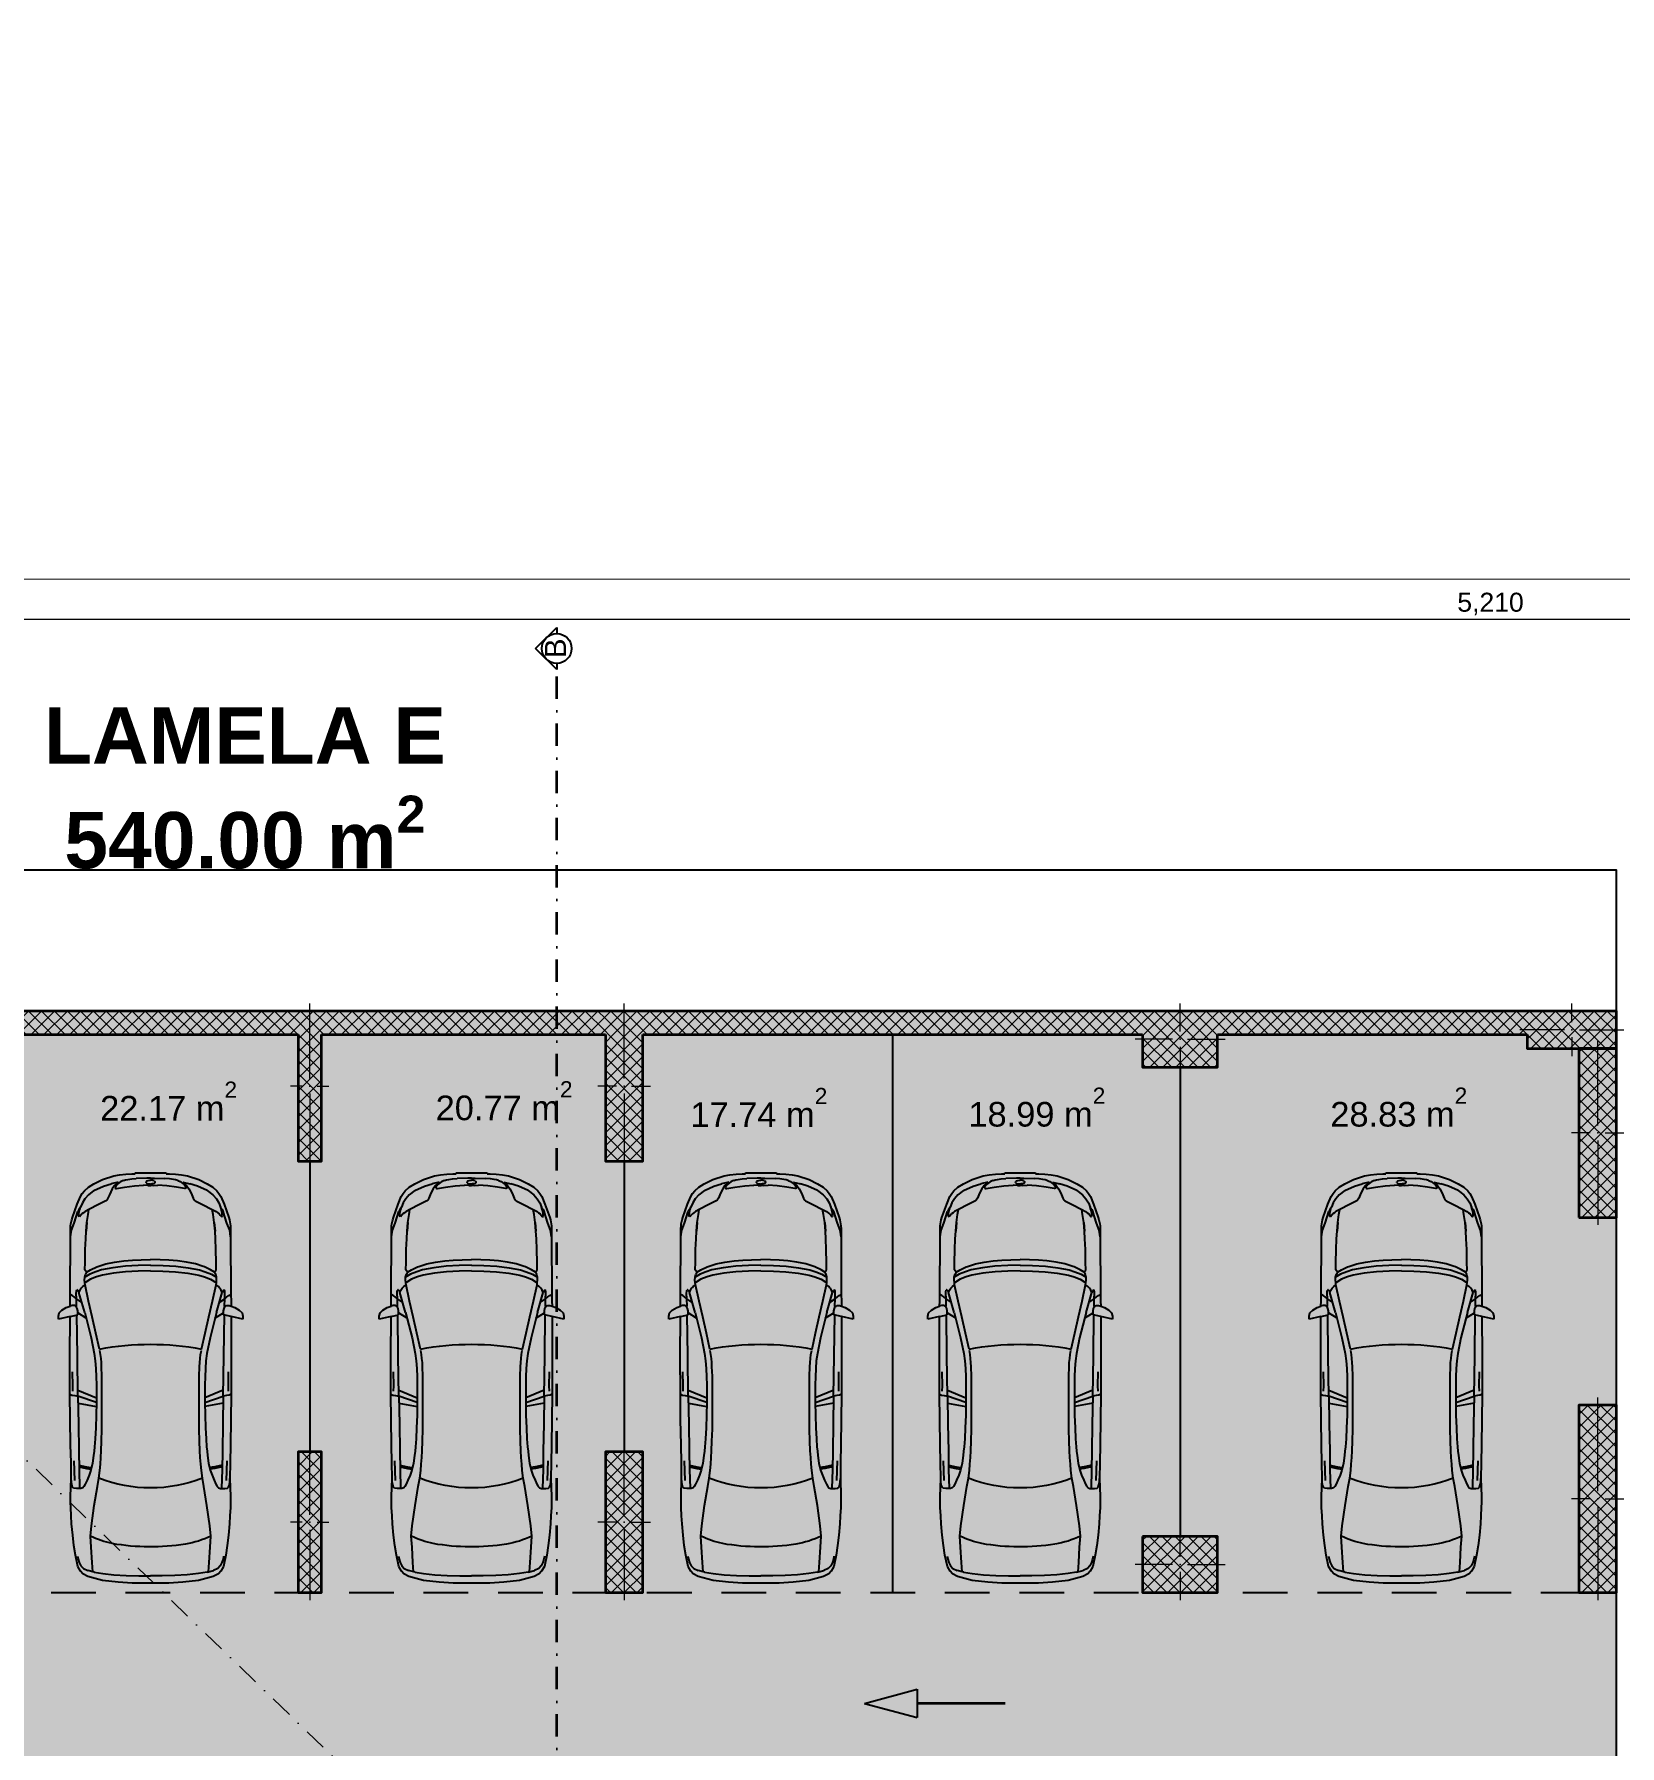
# Model space of a CAD drawing. Header units: millimetres. Extents: x -7085 to 122800, y -120799 to 121915.
# Drawn here: x 10539 to 27435, y -7833 to 10413 of the extents above; entities that cross this region are included whole.
import ezdxf

# ---------------------------------------------------------------- set-up
doc = ezdxf.new("R2010")
doc.units = ezdxf.units.MM
doc.header["$MEASUREMENT"] = 0
doc.linetypes.add('Dot & Dashed', pattern=[502.708322, 238.125, -132.291667, 0, -132.291655])
doc.linetypes.add('Long Dashed', pattern=[793.749976, 476.249993, -317.499983])
for name, color, linetype in [('A - Dimensionimi', 7, 'Continuous'), ('A - Muret', 7, 'Continuous'), ('A - Pllaka Themel', 7, 'Continuous'), ('A - Prerjet', 7, 'Continuous'), ('A - Shtyllat', 7, 'Continuous'), ('A -Polyline', 7, 'Continuous')]:
    doc.layers.add(name, color=color, linetype=linetype)
for name, color, linetype, lineweight in [('A - Dimensionimi_Pen_No__1', 7, 'Continuous', 13), ('A - Dimensionimi_Pen_No__101', 252, 'Continuous', 13), ('A - Dimensionimi_Pen_No__47', 7, 'Continuous', 25), ('A - Muret_Pen_No__101', 252, 'Continuous', 13), ('A - Muret_Pen_No__7', 7, 'Continuous', 35), ('A - Pllaka Themel_Pen_No__42', 8, 'Continuous', 25), ('A - Rrugë_Pen_No__1', 7, 'Continuous', 13), ('A - Shtyllat_Pen_No__1', 7, 'Continuous', 13), ('A - Shtyllat_Pen_No__7', 7, 'Continuous', 35), ('A -Polyline_Pen_No__42', 8, 'Continuous', 25), ('Interior - Furniture _Pen_No__42', 8, 'Continuous', 25)]:
    doc.layers.add(name, color=color, linetype=linetype, lineweight=lineweight)
for name, color, linetype, lineweight, true_color in [('A - Fill Zone_Pen_No__102', 7, 'Continuous', 13, 0xcccccc), ('A - Fill Zone_Pen_No__156', 7, 'Continuous', 20, 0x54689e), ('A - Fill Zone_Pen_No__176', 7, 'Continuous', 15, 0x93a0c6), ('A - Parcelat_Pen_No__161', 7, 'Continuous', 13, 0x6a6a6a), ('A - Prerjet_Pen_No__48', 7, 'Continuous', 25, 0xa80f02), ('A - Prerjet_Pen_No__8', 7, 'Continuous', 35, 0xa80f02), ('A -Polyline_Pen_No__48', 7, 'Continuous', 25, 0xa80f02), ('A -Polyline_Pen_No__8', 7, 'Continuous', 35, 0xa80f02), ('Annotation - Text_Pen_No__48', 7, 'Continuous', 25, 0xa80f02)]:
    doc.layers.add(name, color=color, linetype=linetype, lineweight=lineweight, true_color=true_color)
doc.styles.add('GENERATED_STYLE_1', font='')
doc.styles.add('GENERATED_STYLE_2', font='')
doc.styles.get('GENERATED_STYLE_1').set_extended_font_data('Arial')
doc.styles.get('GENERATED_STYLE_2').set_extended_font_data('Arial', bold=True)
doc.dimstyles.new('GENERATED_STYLE__1', dxfattribs={"dimtxt": 202.500004, "dimasz": 71.25, "dimexe": 0.18, "dimexo": 100000, "dimgap": 0.09, "dimtad": 1, "dimtih": 1, "dimtoh": 1, "dimdec": 0, "dimlfac": 0.1, "dimzin": 0, "dimdsep": 46, "dimtxsty": 'GENERATED_STYLE_1', "dimblk": 'ARROWHEAD_6', "dimblk1": 'ARROWHEAD_6', "dimblk2": 'ARROWHEAD_6', "dimcen": 0.09, "dimclrd": 252, "dimclre": 252, "dimclrt": 7, "dimadec": 0, "dimazin": 0, "dimtfac": 1, "dimtdec": 4, "dimtmove": 0, "dimatfit": 3, "dimfxl": 0, "dimtolj": 1, "dimtzin": 0, "dimarcsym": 0})
pattern_1 = [(45, (0, 0), (-68.9429, 68.9429), []), (135, (0, 0), (68.9429, 68.9429), [])]

# ---------------------------------------------------------------- blocks, each defined once
blk = doc.blocks.new('Slab_1', base_point=(-1850, -20501))
at = {"layer": 'A - Pllaka Themel_Pen_No__42', "color": 8, "linetype": 'Continuous', "lineweight": 25, "flags": 128}
blk.add_lwpolyline([(-1850, -20501), (27400, -20501), (27400, 1500), (-1000, 1500), (-1000, -8551), (-1850, -8551)], close=True, dxfattribs=at)
blk = doc.blocks.new('Wall_14', base_point=(0, 0))
at = {"layer": 'A - Muret_Pen_No__101', "linetype": 'Continuous', "lineweight": 13}
h = blk.add_hatch(dxfattribs=at)
h.set_pattern_fill('Concrete_Block', color=252, style=0, pattern_type=2)
h.set_pattern_definition(pattern_1)
h.paths.add_polyline_path([(950, 0), (950, -250), (4050, -250), (4050, 0)])
h = blk.add_hatch(dxfattribs=at)
h.set_pattern_fill('Concrete_Block', color=252, style=0, pattern_type=2)
h.set_pattern_definition(pattern_1)
h.paths.add_polyline_path([(4850, -250), (9500, -250), (9500, 0), (4850, 0)])
h = blk.add_hatch(dxfattribs=at)
h.set_pattern_fill('Concrete_Block', color=252, style=0, pattern_type=2)
h.set_pattern_definition(pattern_1)
h.paths.add_polyline_path([(10300, 0), (10300, -250), (13350, -250), (13350, 0)])
h = blk.add_hatch(dxfattribs=at)
h.set_pattern_fill('Concrete_Block', color=252, style=0, pattern_type=2)
h.set_pattern_definition(pattern_1)
h.paths.add_polyline_path([(17025, -250), (22350, -250), (22350, 0), (17025, 0)])
h = blk.add_hatch(dxfattribs=at)
h.set_pattern_fill('Concrete_Block', color=252, style=0, pattern_type=2)
h.set_pattern_definition(pattern_1)
h.paths.add_polyline_path([(23150, 0), (23150, -250), (26450, -250), (26450, 0)])
h = blk.add_hatch(dxfattribs=at)
h.set_pattern_fill('Concrete_Block', color=252, style=0, pattern_type=2)
h.set_pattern_definition(pattern_1)
h.paths.add_polyline_path([(13600, -250), (16625, -250), (16625, 0), (13600, 0)])
at = {"layer": 'A - Muret_Pen_No__7', "color": 7, "linetype": 'Continuous', "lineweight": 35, "flags": 128}
for points in [[(4050, 0), (950, 0)], [(9500, 0), (4850, 0)], [(13350, 0), (10300, 0)], [(16625, 0), (13600, 0)], [(22350, 0), (17025, 0)], [(26450, 0), (23150, 0)], [(950, -250), (4050, -250)], [(4850, -250), (9500, -250)], [(10300, -250), (13350, -250)], [(13600, -250), (16625, -250)], [(17025, -250), (22350, -250)], [(23150, -250), (26450, -250)]]:
    blk.add_lwpolyline(points, dxfattribs=at)
blk = doc.blocks.new('Column_14', base_point=(16825, -800))
at = {"layer": 'A - Shtyllat', "linetype": 'Continuous', "lineweight": 0, "true_color": 0x000000}
h = blk.add_hatch(dxfattribs=at)
h.set_pattern_fill('Concrete_Block', color=18, style=0, pattern_type=2)
h.set_pattern_definition(pattern_1)
h.paths.add_polyline_path([(16625, -250), (17025, -250), (17025, 0), (16625, 0)])
h = blk.add_hatch(dxfattribs=at)
h.set_pattern_fill('Concrete_Block', color=18, style=0, pattern_type=2)
h.set_pattern_definition(pattern_1)
h.paths.add_polyline_path([(17025, -250), (16625, -250), (16625, -1600), (17025, -1600)])
at = {"layer": 'A - Shtyllat_Pen_No__1', "color": 7, "linetype": 'Continuous', "lineweight": 13}
for p, q in [((16825, -720), (16825, 80)), ((16745, -800), (16545, -800)), ((16825, -880), (16825, -1680)), ((16905, -800), (17105, -800))]:
    blk.add_line(p, q, dxfattribs=at)
blk.add_point((16825, -800), dxfattribs=at)
at = {"layer": 'A - Shtyllat_Pen_No__7', "color": 7, "linetype": 'Continuous', "lineweight": 35, "flags": 128}
for points in [[(17025, 0), (16625, 0)], [(16625, -250), (16625, -1600), (17025, -1600), (17025, -250)]]:
    blk.add_lwpolyline(points, dxfattribs=at)
blk = doc.blocks.new('Column_15', base_point=(22750, -300))
at = {"layer": 'A - Shtyllat', "linetype": 'Continuous', "lineweight": 0, "true_color": 0x000000}
h = blk.add_hatch(dxfattribs=at)
h.set_pattern_fill('Concrete_Block', color=18, style=0, pattern_type=2)
h.set_pattern_definition(pattern_1)
h.paths.add_polyline_path([(22350, 0), (22350, -250), (23150, -250), (23150, 0)])
h = blk.add_hatch(dxfattribs=at)
h.set_pattern_fill('Concrete_Block', color=18, style=0, pattern_type=2)
h.set_pattern_definition(pattern_1)
h.paths.add_polyline_path([(23150, -250), (22350, -250), (22350, -600), (23150, -600)])
at = {"layer": 'A - Shtyllat_Pen_No__1', "color": 7, "linetype": 'Continuous', "lineweight": 13}
for p, q in [((22750, -220), (22750, 80)), ((22670, -300), (22270, -300)), ((22830, -300), (23230, -300)), ((22750, -380), (22750, -680))]:
    blk.add_line(p, q, dxfattribs=at)
blk.add_point((22750, -300), dxfattribs=at)
at = {"layer": 'A - Shtyllat_Pen_No__7', "color": 7, "linetype": 'Continuous', "lineweight": 35, "flags": 128}
for points in [[(23150, 0), (22350, 0)], [(22350, -250), (22350, -600), (23150, -600), (23150, -250)]]:
    blk.add_lwpolyline(points, dxfattribs=at)
blk = doc.blocks.new('Column_16', base_point=(22750, -5900))
at = {"layer": 'A - Shtyllat', "linetype": 'Continuous', "lineweight": 0, "true_color": 0x000000}
h = blk.add_hatch(dxfattribs=at)
h.set_pattern_fill('Concrete_Block', color=18, style=0, pattern_type=2)
h.set_pattern_definition(pattern_1)
h.paths.add_polyline_path([(22350, -5600), (22350, -6200), (23150, -6200), (23150, -5600)])
at = {"layer": 'A - Shtyllat_Pen_No__1', "color": 7, "linetype": 'Continuous', "lineweight": 13}
for p, q in [((22750, -5820), (22750, -5520)), ((22670, -5900), (22270, -5900)), ((22750, -5980), (22750, -6280)), ((22830, -5900), (23230, -5900))]:
    blk.add_line(p, q, dxfattribs=at)
blk.add_point((22750, -5900), dxfattribs=at)
at = {"layer": 'A - Shtyllat_Pen_No__7', "color": 7, "linetype": 'Continuous', "lineweight": 35, "flags": 128}
blk.add_lwpolyline([(22350, -5600), (22350, -6200), (23150, -6200), (23150, -5600)], close=True, dxfattribs=at)
blk = doc.blocks.new('Column_18', base_point=(27200, -1300))
at = {"layer": 'A - Shtyllat', "linetype": 'Continuous', "lineweight": 0, "true_color": 0x000000}
h = blk.add_hatch(dxfattribs=at)
h.set_pattern_fill('Concrete_Block', color=18, style=0, pattern_type=2)
h.set_pattern_definition(pattern_1)
h.paths.add_polyline_path([(27000, -2200), (27400, -2200), (27400, -400), (27000, -400)])
at = {"layer": 'A - Shtyllat_Pen_No__1', "color": 7, "linetype": 'Continuous', "lineweight": 13}
for p, q in [((27200, -1220), (27200, -320)), ((27120, -1300), (26920, -1300)), ((27200, -1380), (27200, -2280)), ((27280, -1300), (27480, -1300))]:
    blk.add_line(p, q, dxfattribs=at)
blk.add_point((27200, -1300), dxfattribs=at)
at = {"layer": 'A - Shtyllat_Pen_No__7', "color": 7, "linetype": 'Continuous', "lineweight": 35, "flags": 128}
blk.add_lwpolyline([(27000, -2200), (27400, -2200), (27400, -400), (27000, -400)], close=True, dxfattribs=at)
blk = doc.blocks.new('Column_19', base_point=(26925, -200))
at = {"layer": 'A - Shtyllat', "linetype": 'Continuous', "lineweight": 0, "true_color": 0x000000}
h = blk.add_hatch(dxfattribs=at)
h.set_pattern_fill('Concrete_Block', color=18, style=0, pattern_type=2)
h.set_pattern_definition(pattern_1)
h.paths.add_polyline_path([(26450, -250), (27400, -250), (27400, 0), (26450, 0)])
h = blk.add_hatch(dxfattribs=at)
h.set_pattern_fill('Concrete_Block', color=18, style=0, pattern_type=2)
h.set_pattern_definition(pattern_1)
h.paths.add_polyline_path([(27400, -250), (26450, -250), (26450, -400), (27400, -400)])
at = {"layer": 'A - Shtyllat_Pen_No__1', "color": 7, "linetype": 'Continuous', "lineweight": 13}
for p, q in [((26925, -120), (26925, 80)), ((26845, -200), (26370, -200)), ((26925, -280), (26925, -480)), ((27005, -200), (27480, -200))]:
    blk.add_line(p, q, dxfattribs=at)
blk.add_point((26925, -200), dxfattribs=at)
at = {"layer": 'A - Shtyllat_Pen_No__7', "color": 7, "linetype": 'Continuous', "lineweight": 35, "flags": 128}
for points in [[(27400, -250), (27400, 0), (26450, 0)], [(26450, -250), (26450, -400), (27400, -400), (27400, -250)]]:
    blk.add_lwpolyline(points, dxfattribs=at)
blk = doc.blocks.new('Column_23', base_point=(27200, -5200))
at = {"layer": 'A - Shtyllat', "linetype": 'Continuous', "lineweight": 0, "true_color": 0x000000}
h = blk.add_hatch(dxfattribs=at)
h.set_pattern_fill('Concrete_Block', color=18, style=0, pattern_type=2)
h.set_pattern_definition(pattern_1)
h.paths.add_polyline_path([(27000, -6200), (27400, -6200), (27400, -4200), (27000, -4200)])
at = {"layer": 'A - Shtyllat_Pen_No__1', "color": 7, "linetype": 'Continuous', "lineweight": 13}
for p, q in [((27200, -5120), (27200, -4120)), ((27120, -5200), (26920, -5200)), ((27200, -5280), (27200, -6280)), ((27280, -5200), (27480, -5200))]:
    blk.add_line(p, q, dxfattribs=at)
blk.add_point((27200, -5200), dxfattribs=at)
at = {"layer": 'A - Shtyllat_Pen_No__7', "color": 7, "linetype": 'Continuous', "lineweight": 35, "flags": 128}
blk.add_lwpolyline([(27000, -6200), (27400, -6200), (27400, -4200), (27000, -4200)], close=True, dxfattribs=at)
blk = doc.blocks.new('Column_24', base_point=(16825, -5450))
at = {"layer": 'A - Shtyllat', "linetype": 'Continuous', "lineweight": 0, "true_color": 0x000000}
h = blk.add_hatch(dxfattribs=at)
h.set_pattern_fill('Concrete_Block', color=18, style=0, pattern_type=2)
h.set_pattern_definition(pattern_1)
h.paths.add_polyline_path([(16625, -6200), (17025, -6200), (17025, -4700), (16625, -4700)])
at = {"layer": 'A - Shtyllat_Pen_No__1', "color": 7, "linetype": 'Continuous', "lineweight": 13}
for p, q in [((16825, -5370), (16825, -4620)), ((16745, -5450), (16545, -5450)), ((16905, -5450), (17105, -5450)), ((16825, -5530), (16825, -6280))]:
    blk.add_line(p, q, dxfattribs=at)
blk.add_point((16825, -5450), dxfattribs=at)
at = {"layer": 'A - Shtyllat_Pen_No__7', "color": 7, "linetype": 'Continuous', "lineweight": 35, "flags": 128}
blk.add_lwpolyline([(16625, -6200), (17025, -6200), (17025, -4700), (16625, -4700)], close=True, dxfattribs=at)
blk = doc.blocks.new('Column_59', base_point=(13475, -800))
at = {"layer": 'A - Shtyllat', "linetype": 'Continuous', "lineweight": 0, "true_color": 0x000000}
h = blk.add_hatch(dxfattribs=at)
h.set_pattern_fill('Concrete_Block', color=18, style=0, pattern_type=2)
h.set_pattern_definition(pattern_1)
h.paths.add_polyline_path([(13350, -250), (13600, -250), (13600, 0), (13350, 0)])
h = blk.add_hatch(dxfattribs=at)
h.set_pattern_fill('Concrete_Block', color=18, style=0, pattern_type=2)
h.set_pattern_definition(pattern_1)
h.paths.add_polyline_path([(13600, -250), (13350, -250), (13350, -1600), (13600, -1600)])
at = {"layer": 'A - Shtyllat_Pen_No__1', "color": 7, "linetype": 'Continuous', "lineweight": 13}
for p, q in [((13475, -720), (13475, 80)), ((13395, -800), (13270, -800)), ((13475, -880), (13475, -1680)), ((13555, -800), (13680, -800))]:
    blk.add_line(p, q, dxfattribs=at)
blk.add_point((13475, -800), dxfattribs=at)
at = {"layer": 'A - Shtyllat_Pen_No__7', "color": 7, "linetype": 'Continuous', "lineweight": 35, "flags": 128}
for points in [[(13600, 0), (13350, 0)], [(13350, -250), (13350, -1600), (13600, -1600), (13600, -250)]]:
    blk.add_lwpolyline(points, dxfattribs=at)
blk = doc.blocks.new('Column_60', base_point=(13475, -5450))
at = {"layer": 'A - Shtyllat', "linetype": 'Continuous', "lineweight": 0, "true_color": 0x000000}
h = blk.add_hatch(dxfattribs=at)
h.set_pattern_fill('Concrete_Block', color=18, style=0, pattern_type=2)
h.set_pattern_definition(pattern_1)
h.paths.add_polyline_path([(13350, -6200), (13600, -6200), (13600, -4700), (13350, -4700)])
at = {"layer": 'A - Shtyllat_Pen_No__1', "color": 7, "linetype": 'Continuous', "lineweight": 13}
for p, q in [((13475, -5370), (13475, -4620)), ((13395, -5450), (13270, -5450)), ((13555, -5450), (13680, -5450)), ((13475, -5530), (13475, -6280))]:
    blk.add_line(p, q, dxfattribs=at)
blk.add_point((13475, -5450), dxfattribs=at)
at = {"layer": 'A - Shtyllat_Pen_No__7', "color": 7, "linetype": 'Continuous', "lineweight": 35, "flags": 128}
blk.add_lwpolyline([(13350, -6200), (13600, -6200), (13600, -4700), (13350, -4700)], close=True, dxfattribs=at)
blk = doc.blocks.new('Car 05 22')
at = {"layer": 'Interior - Furniture _Pen_No__42', "color": 8, "linetype": 'Continuous', "lineweight": 25}
for p, q in [((1961, 983), (1929, 983)), ((1929, 983), (1958, 858)), ((1997, 975), (1961, 983)), ((2027, 945), (1997, 975)), ((2055, 898), (2027, 945)), ((-758, 747), (-785, 722)), ((-706, 776), (-758, 747)), ((-701, 743), (-729, 716)), ((-585, 801), (-706, 776)), ((-665, 761), (-701, 743)), ((-627, 772), (-665, 761)), ((-595, 778), (-627, 772)), ((-483, 817), (-585, 801)), ((-372, 830), (-483, 817)), ((-252, 841), (-372, 830)), ((-168, 845), (-252, 841)), ((-78, 851), (-168, 845)), ((-24, 852), (-78, 851)), ((40, 852), (-24, 852)), ((231, 846), (40, 852)), ((125, 791), (129, 820)), ((126, 744), (125, 791)), ((327, 762), (125, 756)), ((132, 723), (126, 744)), ((129, 820), (139, 832)), ((139, 832), (165, 840)), ((165, 840), (195, 844)), ((195, 844), (231, 846)), ((211, 809), (418, 816)), ((400, 848), (231, 846)), ((522, 765), (327, 762)), ((355, 762), (339, 683)), ((373, 763), (357, 683)), ((591, 852), (400, 848)), ((814, 769), (522, 765)), ((857, 856), (591, 852)), ((1109, 774), (814, 769)), ((1130, 859), (857, 856)), ((1036, 773), (997, 579)), ((1042, 578), (1108, 774)), ((1173, 775), (1090, 578)), ((1115, 809), (1109, 774)), ((1109, 774), (1538, 780)), ((1120, 833), (1115, 809)), ((1121, 838), (1120, 836)), ((1120, 836), (1120, 833)), ((1130, 859), (1121, 838)), ((1536, 860), (1130, 859)), ((1163, 830), (1220, 829)), ((1220, 829), (1370, 831)), ((1958, 858), (1536, 860)), ((1538, 780), (1975, 786)), ((1939, 686), (1996, 777)), ((1958, 858), (1977, 777)), ((1977, 777), (2020, 777)), ((2000, 702), (2214, 763)), ((2020, 777), (2044, 783)), ((2044, 783), (2063, 792)), ((2068, 858), (2055, 898)), ((2063, 792), (2070, 800)), ((2069, 788), (2065, 794)), ((2120, 857), (2068, 858)), ((2075, 836), (2068, 858)), ((2069, 788), (2148, 790)), ((2070, 800), (2075, 809)), ((2075, 809), (2075, 836)), ((2107, 732), (2148, 790)), ((2193, 856), (2120, 857)), ((2148, 790), (2167, 814)), ((2148, 790), (2206, 792)), ((2167, 814), (2182, 834)), ((2182, 834), (2193, 856)), ((2808, 853), (2193, 856)), ((2206, 792), (2227, 791)), ((2227, 770), (2214, 763)), ((2214, 763), (2238, 752)), ((2227, 791), (2233, 790)), ((2234, 774), (2227, 770)), ((2233, 790), (2238, 787)), ((2238, 777), (2234, 774)), ((2241, 784), (2238, 787)), ((2238, 777), (2241, 781)), ((2238, 752), (2259, 740)), ((2241, 781), (2241, 784)), ((2259, 740), (2269, 731)), ((2269, 731), (2279, 722)), ((2856, 853), (2808, 853)), ((2808, 853), (2877, 843)), ((2891, 853), (2856, 853)), ((2877, 843), (2954, 814)), ((2923, 852), (2891, 853)), ((2904, 833), (2905, 833)), ((2945, 849), (2923, 852)), ((2990, 840), (2945, 849)), ((2954, 814), (3076, 775)), ((3014, 833), (2990, 840)), ((3154, 783), (3014, 833)), ((3022, 758), (3024, 762)), ((3024, 754), (3022, 758)), ((3024, 762), (3035, 765)), ((3038, 743), (3024, 754)), ((3035, 765), (3047, 764)), ((3051, 731), (3038, 743)), ((3047, 764), (3061, 763)), ((3065, 715), (3051, 731)), ((3061, 763), (3090, 757)), ((3100, 763), (3076, 775)), ((3090, 757), (3108, 751)), ((3114, 753), (3100, 763)), ((3108, 751), (3123, 746)), ((3123, 746), (3114, 753)), ((3170, 727), (3123, 746)), ((3236, 748), (3154, 783)), ((3269, 728), (3236, 748)), ((-815, 668), (-855, 511)), ((-785, 722), (-815, 668)), ((-768, 602), (-783, 510)), ((-768, 602), (-751, 670)), ((-764, 617), (-666, 624)), ((-729, 716), (-751, 670)), ((-666, 624), (-501, 634)), ((-501, 634), (-383, 642)), ((-383, 642), (-274, 631)), ((-274, 631), (-56, 601)), ((-56, 601), (146, 567)), ((147, 711), (132, 723)), ((146, 567), (233, 552)), ((171, 697), (147, 711)), ((213, 677), (171, 697)), ((266, 655), (213, 677)), ((233, 552), (315, 541)), ((319, 636), (266, 655)), ((393, 618), (319, 636)), ((339, 683), (330, 634)), ((357, 683), (347, 629)), ((475, 607), (393, 618)), ((521, 602), (475, 607)), ((570, 597), (521, 602)), ((653, 591), (570, 597)), ((773, 585), (653, 591)), ((907, 580), (773, 585)), ((1042, 578), (907, 580)), ((1228, 578), (1042, 578)), ((1316, 580), (1228, 578)), ((1403, 584), (1316, 580)), ((1484, 590), (1403, 584)), ((1562, 601), (1484, 590)), ((1730, 634), (1562, 601)), ((1611, 544), (1780, 582)), ((2000, 702), (1730, 634)), ((1780, 582), (1953, 621)), ((1953, 621), (2122, 660)), ((2122, 660), (2294, 698)), ((2279, 722), (2294, 698)), ((2294, 698), (2317, 701)), ((2294, 698), (2294, 698)), ((2317, 701), (2346, 703)), ((2355, 640), (2317, 701)), ((2346, 703), (2379, 702)), ((2380, 575), (2355, 640)), ((2410, 649), (2379, 702)), ((2379, 702), (2411, 694)), ((2397, 514), (2380, 575)), ((2436, 583), (2410, 649)), ((2411, 694), (2411, 694)), ((2429, 682), (2411, 694)), ((2429, 682), (2457, 700)), ((2429, 682), (2429, 682)), ((2429, 682), (2457, 640)), ((2454, 522), (2436, 583)), ((2457, 700), (2535, 698)), ((2457, 640), (2487, 574)), ((2487, 574), (2492, 562)), ((2492, 562), (2518, 477)), ((2535, 698), (2535, 698)), ((2535, 698), (2673, 696)), ((2673, 696), (2787, 691)), ((2787, 691), (2868, 687)), ((2868, 687), (2960, 679)), ((2960, 679), (2868, 687)), ((2960, 679), (3047, 666)), ((3047, 666), (3100, 657)), ((3077, 698), (3065, 715)), ((3100, 657), (3077, 698)), ((3153, 554), (3100, 657)), ((3190, 476), (3153, 554)), ((3212, 701), (3170, 727)), ((3254, 663), (3212, 701)), ((3302, 603), (3254, 663)), ((3299, 706), (3269, 728)), ((3337, 663), (3299, 706)), ((3302, 603), (3346, 501)), ((3374, 604), (3337, 663)), ((3418, 513), (3374, 604)), ((-855, 511), (-875, 345)), ((-795, 391), (-802, 259)), ((-783, 510), (-795, 391)), ((315, 541), (384, 535)), ((384, 535), (454, 530)), ((454, 530), (526, 526)), ((526, 526), (628, 522)), ((628, 522), (757, 518)), ((757, 518), (1323, 518)), ((1323, 518), (1420, 522)), ((1420, 522), (1467, 524)), ((1467, 524), (1511, 528)), ((1511, 528), (1554, 533)), ((1554, 533), (1597, 541)), ((1597, 541), (1597, 541)), ((2419, 396), (2397, 514)), ((2434, 266), (2419, 396)), ((2478, 401), (2454, 522)), ((2494, 269), (2478, 401)), ((2518, 477), (2538, 384)), ((2538, 384), (2551, 286)), ((3199, 467), (3190, 476)), ((3221, 454), (3199, 467)), ((3256, 439), (3221, 454)), ((3288, 425), (3256, 439)), ((3319, 408), (3288, 425)), ((3353, 384), (3319, 408)), ((3325, 377), (3321, 370)), ((3321, 370), (3321, 362)), ((3328, 380), (3325, 377)), ((3338, 379), (3328, 380)), ((3364, 358), (3338, 379)), ((3346, 501), (3374, 420)), ((3377, 360), (3353, 384)), ((3391, 344), (3374, 420)), ((3457, 393), (3418, 513)), ((3468, 331), (3457, 393)), ((-883, 195), (-885, 0)), ((-875, 345), (-883, 195)), ((-802, 259), (-807, 125)), ((2442, 132), (2434, 266)), ((2503, 133), (2494, 269)), ((2551, 286), (2560, 194)), ((2560, 194), (2564, 101)), ((3321, 362), (3338, 277)), ((3338, 277), (3352, 173)), ((3397, 316), (3364, 358)), ((3391, 344), (3377, 360)), ((3408, 289), (3397, 316)), ((3408, 289), (3414, 267)), ((3414, 267), (3418, 243)), ((3418, 243), (3424, 201)), ((3424, 201), (3428, 152)), ((3474, 264), (3468, 331)), ((3478, 200), (3474, 264)), ((3479, 165), (3478, 200)), ((-885, 0), (-883, -195)), ((-807, 125), (-808, 0)), ((-807, -125), (-808, 0)), ((2444, 0), (2442, 132)), ((2444, 0), (2442, -132)), ((2506, 0), (2503, 133)), ((2564, 101), (2566, 0)), ((2564, -101), (2566, 0)), ((3352, 173), (3358, 76)), ((3354, 28), (3358, 76)), ((3354, 28), (3354, -1)), ((3354, -28), (3354, 1)), ((3371, 12), (3370, -1)), ((3371, -12), (3370, 1)), ((3372, 24), (3371, 12)), ((3376, 39), (3372, 24)), ((3382, 47), (3376, 39)), ((3386, 48), (3382, 47)), ((3386, 48), (3394, 48)), ((3399, 47), (3394, 48)), ((3404, 39), (3399, 47)), ((3404, 39), (3408, 24)), ((3408, 24), (3410, 8)), ((3410, 8), (3410, 0)), ((3432, 40), (3428, 152)), ((3432, 57), (3432, 57)), ((3432, 0), (3432, 40)), ((3432, 0), (3432, -40)), ((3490, 165), (3479, 165)), ((3490, -165), (3490, 165)), ((-802, -259), (-807, -125)), ((2442, -132), (2434, -266)), ((2503, -133), (2494, -269)), ((2506, 0), (2503, -133)), ((2560, -194), (2564, -101)), ((3338, -277), (3352, -173)), ((3352, -173), (3358, -76)), ((3354, -28), (3358, -76)), ((3372, -24), (3371, -12)), ((3376, -39), (3372, -24)), ((3382, -47), (3376, -39)), ((3386, -48), (3382, -47)), ((3386, -48), (3394, -48)), ((3399, -47), (3394, -48)), ((3404, -39), (3399, -47)), ((3404, -39), (3408, -24)), ((3408, -24), (3410, -8)), ((3410, -8), (3410, 0)), ((3424, -201), (3428, -152)), ((3432, -40), (3428, -152)), ((3432, -57), (3432, -57)), ((3478, -200), (3479, -165)), ((3479, -165), (3490, -165)), ((-883, -195), (-875, -345)), ((-875, -345), (-855, -511)), ((-795, -391), (-802, -259)), ((2434, -266), (2419, -396)), ((2494, -269), (2478, -401)), ((2538, -384), (2551, -286)), ((2551, -286), (2560, -194)), ((3321, -362), (3338, -277)), ((3321, -370), (3321, -362)), ((3364, -358), (3338, -379)), ((3377, -360), (3353, -384)), ((3397, -316), (3364, -358)), ((3391, -344), (3374, -420)), ((3391, -344), (3377, -360)), ((3408, -289), (3397, -316)), ((3408, -289), (3414, -267)), ((3414, -267), (3418, -243)), ((3418, -243), (3424, -201)), ((3457, -393), (3468, -331)), ((3468, -331), (3474, -264)), ((3474, -264), (3478, -200)), ((-855, -511), (-815, -668)), ((-783, -510), (-795, -391)), ((-768, -602), (-783, -510)), ((233, -552), (315, -541)), ((315, -541), (384, -535)), ((384, -535), (454, -530)), ((454, -530), (526, -526)), ((526, -526), (628, -522)), ((628, -522), (757, -518)), ((757, -518), (1323, -518)), ((1323, -518), (1420, -522)), ((1420, -522), (1467, -524)), ((1467, -524), (1511, -528)), ((1511, -528), (1554, -533)), ((1554, -533), (1597, -541)), ((1597, -541), (1597, -541)), ((1611, -544), (1780, -582)), ((2397, -514), (2380, -575)), ((2419, -396), (2397, -514)), ((2454, -522), (2436, -583)), ((2478, -401), (2454, -522)), ((2492, -562), (2518, -477)), ((2518, -477), (2538, -384)), ((3190, -476), (3153, -554)), ((3199, -467), (3190, -476)), ((3221, -454), (3199, -467)), ((3256, -439), (3221, -454)), ((3288, -425), (3256, -439)), ((3319, -408), (3288, -425)), ((3302, -603), (3346, -501)), ((3353, -384), (3319, -408)), ((3325, -377), (3321, -370)), ((3328, -380), (3325, -377)), ((3338, -379), (3328, -380)), ((3346, -501), (3374, -420)), ((3374, -604), (3418, -513)), ((3418, -513), (3457, -393)), ((-815, -668), (-785, -722)), ((-785, -722), (-758, -747)), ((-768, -602), (-751, -670)), ((-764, -617), (-666, -624)), ((-729, -716), (-751, -670)), ((-701, -743), (-729, -716)), ((-666, -624), (-501, -634)), ((-501, -634), (-383, -642)), ((-383, -642), (-274, -631)), ((-274, -631), (-56, -601)), ((-56, -601), (146, -567)), ((132, -723), (126, -744)), ((147, -711), (132, -723)), ((146, -567), (233, -552)), ((171, -697), (147, -711)), ((213, -677), (171, -697)), ((266, -655), (213, -677)), ((319, -636), (266, -655)), ((393, -618), (319, -636)), ((339, -683), (330, -634)), ((355, -762), (339, -683)), ((357, -683), (347, -629)), ((373, -763), (357, -683)), ((475, -607), (393, -618)), ((521, -602), (475, -607)), ((570, -597), (521, -602)), ((653, -591), (570, -597)), ((773, -585), (653, -591)), ((907, -580), (773, -585)), ((1042, -578), (907, -580)), ((1036, -773), (997, -579)), ((1042, -578), (1108, -774)), ((1228, -578), (1042, -578)), ((1173, -775), (1090, -578)), ((1316, -580), (1228, -578)), ((1403, -584), (1316, -580)), ((1484, -590), (1403, -584)), ((1562, -601), (1484, -590)), ((1730, -634), (1562, -601)), ((2000, -702), (1730, -634)), ((1780, -582), (1953, -621)), ((1939, -686), (1996, -777)), ((1953, -621), (2122, -660)), ((2000, -702), (2214, -763)), ((2122, -660), (2294, -698)), ((2269, -731), (2279, -722)), ((2279, -722), (2294, -698)), ((2294, -698), (2317, -701)), ((2294, -698), (2294, -698)), ((2355, -640), (2317, -701)), ((2317, -701), (2346, -703)), ((2346, -703), (2379, -702)), ((2380, -575), (2355, -640)), ((2410, -649), (2379, -702)), ((2379, -702), (2411, -694)), ((2436, -583), (2410, -649)), ((2429, -682), (2411, -694)), ((2411, -694), (2411, -694)), ((2429, -682), (2457, -640)), ((2429, -682), (2429, -682)), ((2429, -682), (2457, -700)), ((2457, -640), (2487, -574)), ((2457, -700), (2535, -698)), ((2487, -574), (2492, -562)), ((2535, -698), (2673, -696)), ((2535, -698), (2535, -698)), ((2673, -696), (2787, -691)), ((2787, -691), (2868, -687)), ((2868, -687), (2960, -679)), ((2960, -679), (2868, -687)), ((2960, -679), (3047, -666)), ((3047, -666), (3100, -657)), ((3065, -715), (3051, -731)), ((3077, -698), (3065, -715)), ((3100, -657), (3077, -698)), ((3153, -554), (3100, -657)), ((3170, -727), (3123, -746)), ((3212, -701), (3170, -727)), ((3254, -663), (3212, -701)), ((3236, -748), (3269, -728)), ((3302, -603), (3254, -663)), ((3269, -728), (3299, -706)), ((3299, -706), (3337, -663)), ((3337, -663), (3374, -604)), ((-758, -747), (-706, -776)), ((-706, -776), (-585, -801)), ((-665, -761), (-701, -743)), ((-627, -772), (-665, -761)), ((-595, -778), (-627, -772)), ((-585, -801), (-483, -817)), ((-483, -817), (-372, -830)), ((-372, -830), (-252, -841)), ((-252, -841), (-168, -845)), ((-168, -845), (-78, -851)), ((-78, -851), (-24, -852)), ((-24, -852), (40, -852)), ((40, -852), (231, -846)), ((126, -744), (125, -791)), ((327, -762), (125, -756)), ((125, -791), (129, -820)), ((129, -820), (139, -832)), ((139, -832), (165, -840)), ((165, -840), (195, -844)), ((195, -844), (231, -846)), ((211, -809), (418, -816)), ((231, -846), (400, -848)), ((522, -765), (327, -762)), ((400, -848), (591, -852)), ((814, -769), (522, -765)), ((591, -852), (857, -856)), ((1109, -774), (814, -769)), ((857, -856), (1130, -859)), ((1109, -774), (1538, -780)), ((1115, -809), (1109, -774)), ((1120, -833), (1115, -809)), ((1120, -836), (1120, -833)), ((1121, -838), (1120, -836)), ((1130, -859), (1121, -838)), ((1130, -859), (1536, -860)), ((1163, -830), (1220, -829)), ((1220, -829), (1370, -831)), ((1536, -860), (1958, -858)), ((1538, -780), (1975, -786)), ((1958, -858), (1929, -983)), ((1958, -858), (1977, -777)), ((1977, -777), (2020, -777)), ((2020, -777), (2044, -783)), ((2027, -945), (2055, -898)), ((2044, -783), (2063, -792)), ((2055, -898), (2068, -858)), ((2063, -792), (2070, -800)), ((2069, -788), (2065, -794)), ((2075, -836), (2068, -858)), ((2068, -858), (2120, -857)), ((2069, -788), (2148, -790)), ((2070, -800), (2075, -809)), ((2075, -809), (2075, -836)), ((2107, -732), (2148, -790)), ((2120, -857), (2193, -856)), ((2148, -790), (2167, -814)), ((2148, -790), (2206, -792)), ((2167, -814), (2182, -834)), ((2182, -834), (2193, -856)), ((2193, -856), (2808, -853)), ((2206, -792), (2227, -791)), ((2214, -763), (2238, -752)), ((2227, -770), (2214, -763)), ((2234, -774), (2227, -770)), ((2227, -791), (2233, -790)), ((2233, -790), (2238, -787)), ((2238, -777), (2234, -774)), ((2238, -752), (2259, -740)), ((2238, -777), (2241, -781)), ((2241, -784), (2238, -787)), ((2241, -781), (2241, -784)), ((2259, -740), (2269, -731)), ((2808, -853), (2877, -843)), ((2808, -853), (2856, -853)), ((2856, -853), (2891, -853)), ((2877, -843), (2954, -814)), ((2891, -853), (2923, -852)), ((2923, -852), (2945, -849)), ((2945, -849), (2990, -840)), ((2954, -814), (3076, -775)), ((2990, -840), (3014, -833)), ((3014, -833), (3154, -783)), ((3024, -754), (3022, -758)), ((3022, -758), (3024, -762)), ((3038, -743), (3024, -754)), ((3024, -762), (3035, -765)), ((3035, -765), (3047, -764)), ((3051, -731), (3038, -743)), ((3047, -764), (3061, -763)), ((3061, -763), (3090, -757)), ((3100, -763), (3076, -775)), ((3090, -757), (3108, -751)), ((3114, -753), (3100, -763)), ((3108, -751), (3123, -746)), ((3123, -746), (3114, -753)), ((3154, -783), (3236, -748)), ((1929, -983), (1961, -983)), ((1961, -983), (1997, -975)), ((1997, -975), (2027, -945))]:
    blk.add_line(p, q, dxfattribs=at)
for centre, radius, start, end in [((493, 218), 973, 154.1545, 170.9117), ((1650, 0), 1520, 158.6992, 201.3008), ((1856, -2), 2354, 170.8804, 189.9223), ((-1245, 0), 2907, 349.2142, 10.7858), ((493, -218), 973, 191.2305, 205.8455)]:
    blk.add_arc(centre, radius, start, end, dxfattribs=at)
blk = doc.blocks.new('Polyline_3', base_point=(20887, -7381))
at = {"layer": 'A -Polyline_Pen_No__48', "linetype": 'Continuous', "lineweight": 25, "true_color": 0xa80f02}
blk.add_hatch(color=14, dxfattribs=at).paths.add_polyline_path([(19387, -7381), (19947, -7531), (19947, -7231)])
at = {"layer": 'A -Polyline_Pen_No__48', "color": 14, "linetype": 'Continuous', "lineweight": 25, "true_color": 0xa80f02}
for p, q in [((19387, -7381), (19947, -7231)), ((19947, -7231), (19947, -7531)), ((19387, -7381), (19947, -7531))]:
    blk.add_line(p, q, dxfattribs=at)
at = {"layer": 'A -Polyline_Pen_No__8', "color": 14, "linetype": 'Continuous', "lineweight": 35, "true_color": 0xa80f02, "flags": 128}
blk.add_lwpolyline([(20887, -7381), (19947, -7381)], dxfattribs=at)
blk = doc.blocks.new('*D155')
at = {"layer": 'A - Dimensionimi_Pen_No__101', "color": 252, "linetype": 'Continuous', "lineweight": 13}
for p, q in [((0, 4109), (0, 4249)), ((52100, 4109), (52100, 4249)), ((-56, 4179), (0, 4179)), ((0, 4179), (52100, 4179)), ((52100, 4179), (52156, 4179))]:
    blk.add_line(p, q, dxfattribs=at)
at = {"layer": 'A - Dimensionimi_Pen_No__47', "color": 7, "linetype": 'Continuous', "lineweight": 25}
for p, q in [((38, 4216), (-38, 4141)), ((52062, 4141), (52138, 4216))]:
    blk.add_line(p, q, dxfattribs=at)
at = {"layer": 'A - Dimensionimi_Pen_No__1', "color": 7, "lineweight": 13, "insert": (25704, 4219), "char_height": 202.5, "attachment_point": 7, "style": 'GENERATED_STYLE_1'}
blk.add_mtext('\\A1;{\\pql;\\fArial|b0|i0|c0|p34;5,210}', dxfattribs=at)
blk = doc.blocks.new('ARROWHEAD_6')
at = {"color": 0, "linetype": 'Continuous', "lineweight": 0}
for p, q in [((0, 0), (-1, 0)), ((-0.5, -0.5), (0.5, 0.5))]:
    blk.add_line(p, q, dxfattribs=at)
blk = doc.blocks.new('Cutting Plane_2', base_point=(16107, -30585))
at = {"layer": 'A - Prerjet_Pen_No__48', "color": 14, "linetype": 'Continuous', "lineweight": 25, "true_color": 0xa80f02}
for p, q in [((15882, 3865), (16107, 4090)), ((16107, 4090), (16107, 4024)), ((16107, 3640), (15882, 3865)), ((16107, 3705), (16107, 3640))]:
    blk.add_line(p, q, dxfattribs=at)
blk.add_circle((16107, 3865), 159, dxfattribs=at)
at = {"layer": 'A - Prerjet_Pen_No__8', "color": 14, "linetype": 'Dot & Dashed', "lineweight": 35, "true_color": 0xa80f02}
blk.add_line((16107, -30360), (16107, 3640), dxfattribs=at)
at = {"layer": 'A - Prerjet_Pen_No__48', "color": 14, "lineweight": 25, "true_color": 0xa80f02, "insert": (16206, 3762), "char_height": 225, "attachment_point": 7, "rotation": 90, "style": 'GENERATED_STYLE_1'}
blk.add_mtext('\\A1;{\\pql;\\pt0;\\fArial|b0|i0|c0|p34;B}', dxfattribs=at)

msp = doc.modelspace()

# ---------------------------------------------------------------- hatches: boundary and pattern name
at = {"layer": 'A - Fill Zone_Pen_No__102', "linetype": 'Continuous', "lineweight": 0, "true_color": 0xf2f2f2}
for points in [[(9900, -6200), (13475, -6200), (13475, 0), (9900, 0)], [(13475, -6200), (16825, -6200), (16825, 0), (13475, 0)], [(16825, -6200), (19686.5, -6200), (19686.5, 0), (16825, 0)], [(19686.5, -6200), (22750, -6200), (22750, 0), (19686.5, 0)], [(22750, -6200), (27400, -6200), (27400, 0), (22750, 0)]]:
    msp.add_hatch(color=7, dxfattribs=at).paths.add_polyline_path(points)
at = {"layer": 'A - Fill Zone_Pen_No__176', "linetype": 'Continuous', "lineweight": 0, "true_color": 0x242831}
msp.add_hatch(color=250, dxfattribs=at).paths.add_polyline_path([(27400, -11400.8), (18775, -11400.8), (18775, -14625.8), (16825, -14625.8), (16825, -19000.8), (13475, -19000.8), (13475, -13725.8), (11725, -13725.8), (11725, -11400.8), (9500, -11400.8), (9500, -19000.8), (4560, -19000.8), (4560, -11400.8), (250, -11400.8), (250, -6200), (27400, -6200)])

# ---------------------------------------------------------------- linework, layer by layer
at = {"layer": 'A - Parcelat_Pen_No__161', "color": 251, "linetype": 'Dot & Dashed', "lineweight": 13, "true_color": 0x6a6a6a, "flags": 128}
msp.add_lwpolyline([(78174.6, 13495.2), (76868.1, 28902.6), (36954.2, 31249.8), (-4039.2, 35214.3), (-1402.3, 28994.9), (4335.3, 9784.6), (4468.9, 9352), (4547.4, 9079.9), (4575.2, 8977.2), (7707.1, -2125.5), (20173.5, -14195.2), (29997.2, -13042.7), (42854.3, -11424.8), (77930.3, -6932.1)], close=True, dxfattribs=at)
at = {"layer": 'A - Rrugë_Pen_No__1', "color": 7, "linetype": 'Continuous', "lineweight": 13}
msp.add_lwpolyline([(76767.6, 4605), (-584.8, 4600.5)], dxfattribs=at)
at = {"layer": 'A -Polyline_Pen_No__42', "color": 8, "linetype": 'Continuous', "lineweight": 25}
for points in [[(19686.5, -250), (19686.5, -6200)], [(22750, -600), (22750, -5600)], [(13475, -1600), (13475, -4700)], [(16825, -1600), (16825, -4700)]]:
    msp.add_lwpolyline(points, dxfattribs=at)
at = {"layer": 'A -Polyline_Pen_No__42', "color": 8, "linetype": 'Long Dashed', "lineweight": 25}
msp.add_lwpolyline([(400, -6200), (27000, -6200)], dxfattribs=at)

# ---------------------------------------------------------------- block references
at = {"layer": 'A - Muret', "color": 7, "lineweight": 35}
msp.add_blockref('Wall_14', (0, 0), dxfattribs=at)
at = {"layer": 'A - Pllaka Themel', "color": 8, "linetype": 'Continuous', "lineweight": 25}
msp.add_blockref('Slab_1', (-1850, -20500.8), dxfattribs=at)
at = {"layer": 'A - Prerjet', "color": 14, "lineweight": 35, "true_color": 0xa80f02}
msp.add_blockref('Cutting Plane_2', (16106.8, -30584.9), dxfattribs=at)
at = {"layer": 'A - Shtyllat', "color": 7, "lineweight": 35}
for name, p in [('Column_59', (13475, -800)), ('Column_14', (16825, -800)), ('Column_15', (22750, -300)), ('Column_19', (26925, -200)), ('Column_18', (27200, -1300)), ('Column_23', (27200, -5200)), ('Column_60', (13475, -5450)), ('Column_24', (16825, -5450)), ('Column_16', (22750, -5900))]:
    msp.add_blockref(name, p, dxfattribs=at)
at = {"layer": 'A -Polyline', "color": 14, "linetype": 'Continuous', "lineweight": 35, "true_color": 0xa80f02}
msp.add_blockref('Polyline_3', (20887.1, -7380.5), dxfattribs=at)
at = {"layer": 'Interior - Furniture _Pen_No__42', "color": 8, "linetype": 'Continuous', "lineweight": 25, "xscale": -1, "zscale": 1000, "rotation": 270}
for p in [(11778.9, -5214.6), (15198.9, -5214.6), (18283.3, -5214.6), (21045.4, -5214.6), (25108.9, -5214.6)]:
    msp.add_blockref('Car 05 22', p, dxfattribs=at)

# ---------------------------------------------------------------- texts
at = {"layer": 'A - Fill Zone_Pen_No__156', "color": 165, "lineweight": 20, "true_color": 0x54689e, "char_height": 262.5, "attachment_point": 7, "style": 'GENERATED_STYLE_2'}
for s, insert in [('{\\fArial|b0|i0|c0|p34;22.17 m{\\H0.66x;\\S2^  ;}}', (11241.2, -1167.6)), ('{\\fArial|b0|i0|c0|p34;20.77 m{\\H0.66x;\\S2^  ;}}', (14816.2, -1167.6)), ('{\\fArial|b0|i0|c0|p34;17.74 m{\\H0.66x;\\S2^  ;}}', (17531.2, -1235.4)), ('{\\fArial|b0|i0|c0|p34;18.99 m{\\H0.66x;\\S2^  ;}}', (20493.7, -1235.4)), ('{\\fArial|b0|i0|c0|p34;28.83 m{\\H0.66x;\\S2^  ;}}', (24350.5, -1235.4))]:
    msp.add_mtext(s, dxfattribs=dict(at, insert=insert))
at = {"layer": 'Annotation - Text_Pen_No__48', "color": 14, "linetype": 'Continuous', "lineweight": 25, "true_color": 0xa80f02, "insert": (12783.8, 3237.3), "char_height": 600, "attachment_point": 2, "line_spacing_factor": 0.940857, "style": 'GENERATED_STYLE_2'}
msp.add_mtext('\\A1;{\\pqc;\\fArial|b1|i0|c0|p34;LAMELA E\\P\\pqc;\\fArial|b1|i0|c0|p34;540.00 m\\fArial|b1|i0|c0|p34;\\A1{\\H.66x;\\S2^  ;}}', dxfattribs=at)

# ---------------------------------------------------------------- dimensions: what is measured, and where the dimension line sits
at = {"layer": 'A - Dimensionimi', "color": 252, "linetype": 'Continuous', "lineweight": 13}
dim = msp.add_linear_dim(base=(52100, 4179), p1=(0, 0), p2=(52100, 0), dimstyle='GENERATED_STYLE__1', dxfattribs=at)
dim.commit()
dim.dimension.update_dxf_attribs({"geometry": '*D155', "text_midpoint": (26044, 4320.7), "dimtype": 160})

doc.saveas('drawing.dxf')
